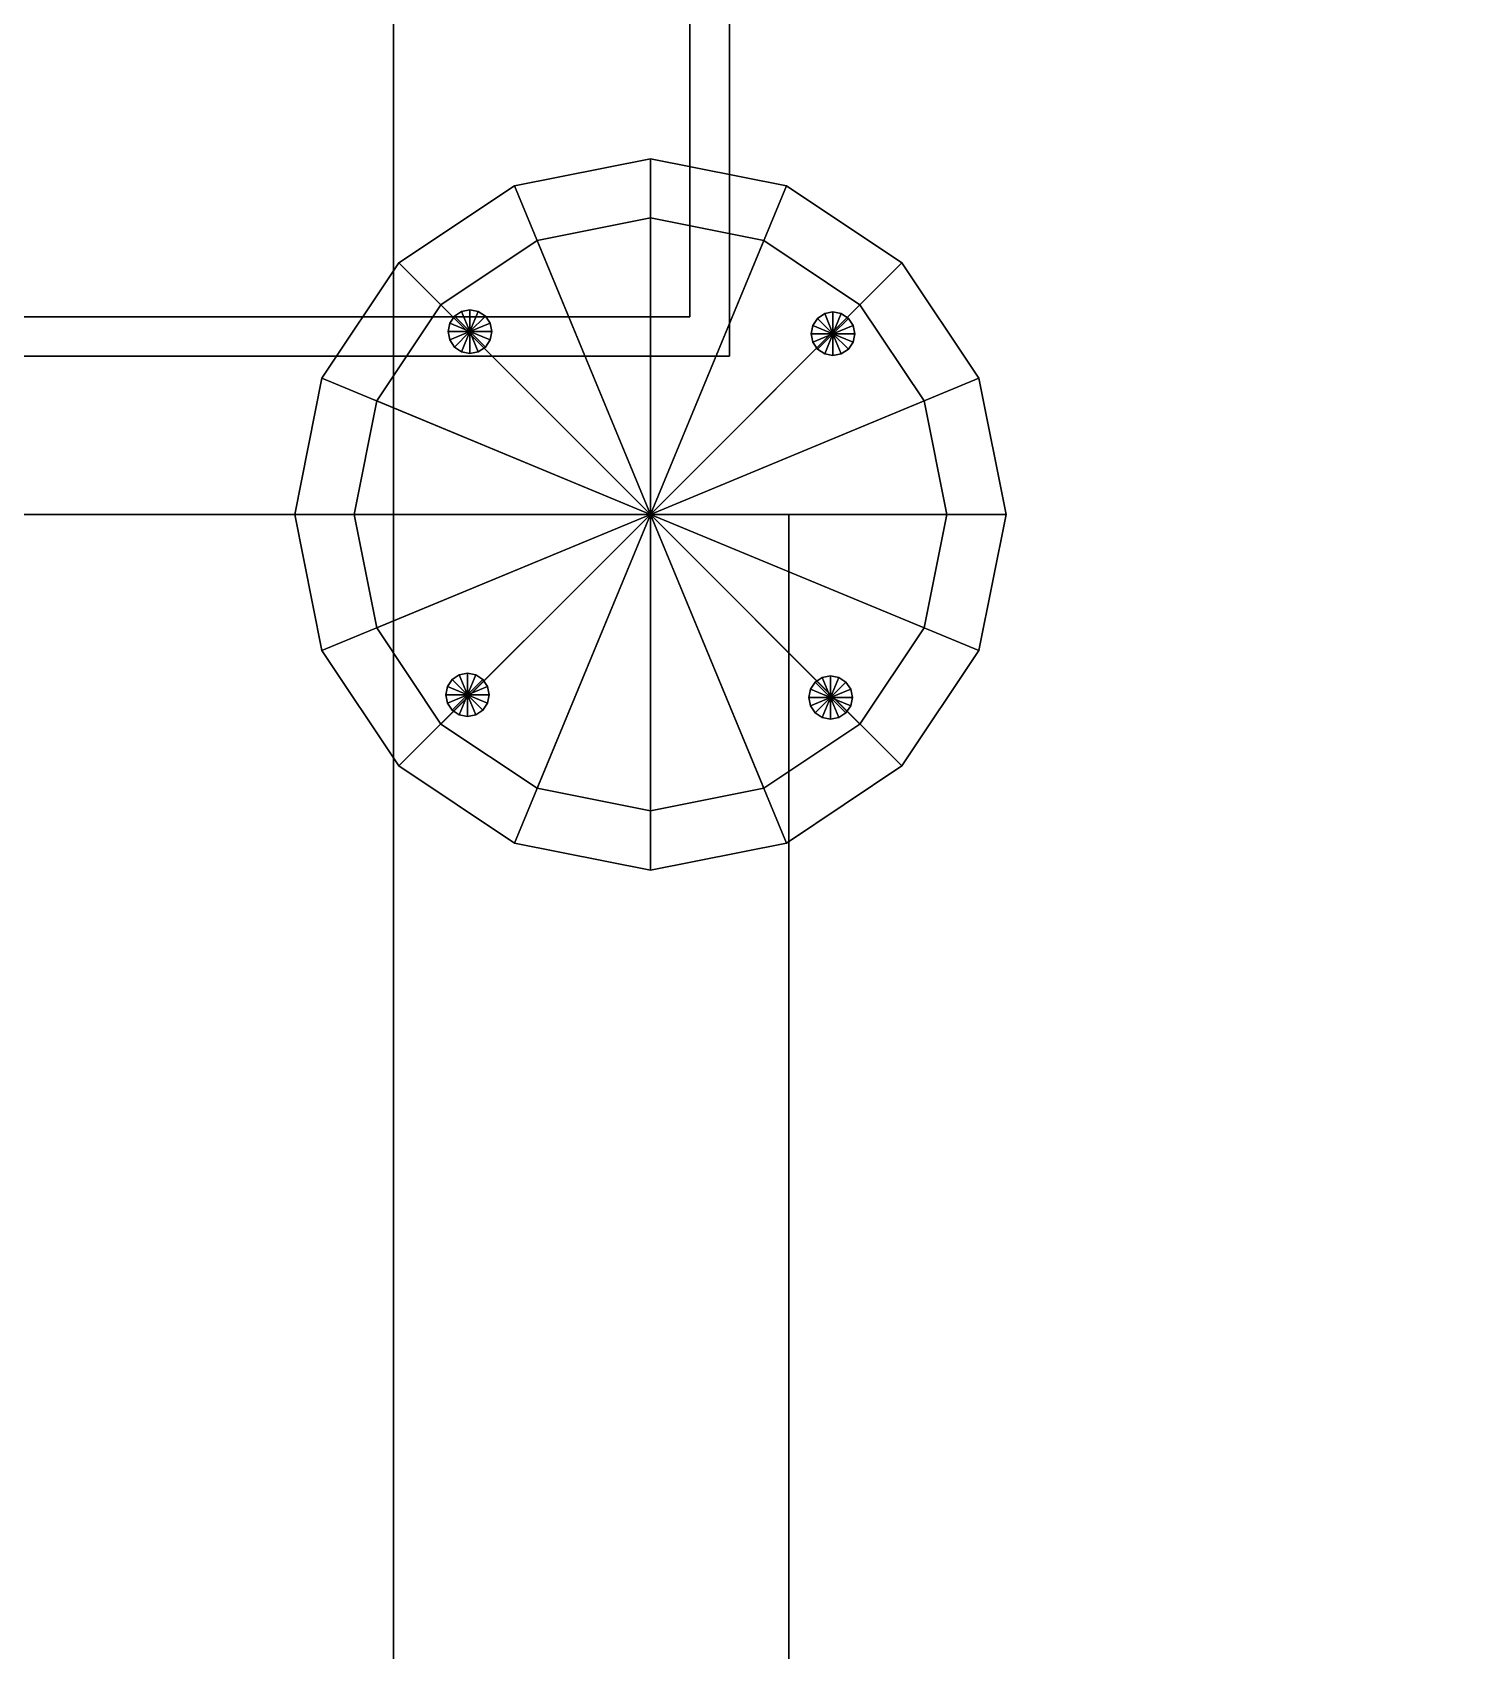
# Model space of a CAD drawing. Header units: millimetres. Extents: x -8000 to 18500, y -500 to 32500.
# Drawn here: x 467 to 1192, y 2825 to 3644 of the extents above; entities that cross this region are included whole.
import ezdxf

# ---------------------------------------------------------------- set-up
doc = ezdxf.new("R2010")
doc.units = ezdxf.units.MM
for name, color, linetype in [('3D-BARISTA-BAR', 7, 'Continuous'), ('3D-FINISH', 7, 'Continuous'), ('3D-FURNITURE', 7, 'Continuous'), ('3D-ROOF', 7, 'Continuous'), ('3D-SLABS', 7, 'Continuous')]:
    doc.layers.add(name, color=color, linetype=linetype)

msp = doc.modelspace()

# ---------------------------------------------------------------- linework, layer by layer
at = {"layer": '3D-BARISTA-BAR', "color": 7}
for points in [[(180, 3480, 1450), (180, 7020, 1450), (820, 7020, 1450), (820, 3480, 1450)], [(180, 3480, 1490), (820, 3480, 1490), (820, 7020, 1490), (180, 7020, 1490)], [(820, 3480, 1450), (820, 7020, 1450), (820, 7020, 1490), (820, 3480, 1490)], [(200, 3500, 600), (200, 7000, 600), (800, 7000, 600), (800, 3500, 600)], [(200, 3500, 1450), (800, 3500, 1450), (800, 7000, 1450), (200, 7000, 1450)], [(800, 3500, 600), (800, 7000, 600), (800, 7000, 1450), (800, 3500, 1450)], [(200, 3500, 600), (800, 3500, 600), (800, 3500, 1450), (200, 3500, 1450)], [(180, 3480, 1450), (820, 3480, 1450), (820, 3480, 1490), (180, 3480, 1490)], [(200, 2700, 600), (200, 3400, 600), (850, 3400, 600), (850, 2700, 600)], [(200, 3400, 600), (200, 3400, 1520), (850, 3400, 1520), (850, 3400, 600)], [(200, 2700, 1520), (850, 2700, 1520), (850, 3400, 1520), (200, 3400, 1520)], [(850, 2700, 600), (850, 3400, 600), (850, 3400, 1520), (850, 2700, 1520)]]:
    msp.add_3dface(points, dxfattribs=at)
at = {"layer": '3D-FINISH', "color": 7}
for points in [[(200, 200, 590), (200, 9800, 590), (9800, 9800, 590), (9800, 200, 590)], [(200, 200, 600), (9800, 200, 600), (9800, 9800, 600), (200, 9800, 600)], [(200, 200, 3990), (200, 9800, 3990), (9800, 9800, 3990), (9800, 200, 3990)], [(200, 200, 4000), (9800, 200, 4000), (9800, 9800, 4000), (200, 9800, 4000)]]:
    msp.add_3dface(points, dxfattribs=at)
at = {"layer": '3D-FURNITURE', "color": 7}
for points in [[(250, 2200, 4710), (250, 6000, 4710), (650, 6000, 4710), (650, 2200, 4710)], [(250, 2200, 4755), (650, 2200, 4755), (650, 6000, 4755), (250, 6000, 4755)], [(650, 2200, 4710), (650, 6000, 4710), (650, 6000, 4755), (650, 2200, 4755)], [(780, 3580, 4650), (711.12, 3566.3, 4650), (711.12, 3566.3, 4695), (780, 3580, 4695)], [(780, 3400, 4695), (780, 3580, 4695), (711.12, 3566.3, 4695), (780, 3400, 4695)], [(780, 3400, 4650), (711.12, 3566.3, 4650), (780, 3580, 4650), (780, 3400, 4650)], [(848.88, 3566.3, 4650), (780, 3580, 4650), (780, 3580, 4695), (848.88, 3566.3, 4695)], [(780, 3400, 4695), (848.88, 3566.3, 4695), (780, 3580, 4695), (780, 3400, 4695)], [(780, 3400, 4650), (780, 3580, 4650), (848.88, 3566.3, 4650), (780, 3400, 4650)], [(711.12, 3566.3, 4650), (652.72, 3527.28, 4650), (652.72, 3527.28, 4695), (711.12, 3566.3, 4695)], [(780, 3400, 4695), (711.12, 3566.3, 4695), (652.72, 3527.28, 4695), (780, 3400, 4695)], [(780, 3400, 4650), (652.72, 3527.28, 4650), (711.12, 3566.3, 4650), (780, 3400, 4650)], [(780, 3400, 4695), (907.28, 3527.28, 4695), (848.88, 3566.3, 4695), (780, 3400, 4695)], [(780, 3400, 4650), (848.88, 3566.3, 4650), (907.28, 3527.28, 4650), (780, 3400, 4650)], [(907.28, 3527.28, 4650), (848.88, 3566.3, 4650), (848.88, 3566.3, 4695), (907.28, 3527.28, 4695)], [(780, 3550, 4260), (722.6, 3538.58, 4260), (722.6, 3538.58, 4275), (780, 3550, 4275)], [(780, 3400, 4275), (780, 3550, 4275), (722.6, 3538.58, 4275), (780, 3400, 4275)], [(780, 3400, 4260), (722.6, 3538.58, 4260), (780, 3550, 4260), (780, 3400, 4260)], [(837.4, 3538.58, 4260), (780, 3550, 4260), (780, 3550, 4275), (837.4, 3538.58, 4275)], [(780, 3400, 4275), (837.4, 3538.58, 4275), (780, 3550, 4275), (780, 3400, 4275)], [(780, 3400, 4260), (780, 3550, 4260), (837.4, 3538.58, 4260), (780, 3400, 4260)], [(722.6, 3538.58, 4260), (673.93, 3506.07, 4260), (673.93, 3506.07, 4275), (722.6, 3538.58, 4275)], [(780, 3400, 4275), (722.6, 3538.58, 4275), (673.93, 3506.07, 4275), (780, 3400, 4275)], [(780, 3400, 4260), (673.93, 3506.07, 4260), (722.6, 3538.58, 4260), (780, 3400, 4260)], [(780, 3400, 4275), (886.07, 3506.07, 4275), (837.4, 3538.58, 4275), (780, 3400, 4275)], [(780, 3400, 4260), (837.4, 3538.58, 4260), (886.07, 3506.07, 4260), (780, 3400, 4260)], [(886.07, 3506.07, 4260), (837.4, 3538.58, 4260), (837.4, 3538.58, 4275), (886.07, 3506.07, 4275)], [(652.72, 3527.28, 4650), (613.7, 3468.88, 4650), (613.7, 3468.88, 4695), (652.72, 3527.28, 4695)], [(780, 3400, 4695), (652.72, 3527.28, 4695), (613.7, 3468.88, 4695), (780, 3400, 4695)], [(780, 3400, 4650), (613.7, 3468.88, 4650), (652.72, 3527.28, 4650), (780, 3400, 4650)], [(780, 3400, 4695), (946.3, 3468.88, 4695), (907.28, 3527.28, 4695), (780, 3400, 4695)], [(780, 3400, 4650), (907.28, 3527.28, 4650), (946.3, 3468.88, 4650), (780, 3400, 4650)], [(946.3, 3468.88, 4650), (907.28, 3527.28, 4650), (907.28, 3527.28, 4695), (946.3, 3468.88, 4695)], [(673.93, 3506.07, 4260), (641.42, 3457.4, 4260), (641.42, 3457.4, 4275), (673.93, 3506.07, 4275)], [(780, 3400, 4275), (673.93, 3506.07, 4275), (641.42, 3457.4, 4275), (780, 3400, 4275)], [(780, 3400, 4260), (641.42, 3457.4, 4260), (673.93, 3506.07, 4260), (780, 3400, 4260)], [(780, 3400, 4275), (918.58, 3457.4, 4275), (886.07, 3506.07, 4275), (780, 3400, 4275)], [(780, 3400, 4260), (886.07, 3506.07, 4260), (918.58, 3457.4, 4260), (780, 3400, 4260)], [(918.58, 3457.4, 4260), (886.07, 3506.07, 4260), (886.07, 3506.07, 4275), (918.58, 3457.4, 4275)], [(680.87, 3500.27, 4000), (678.48, 3496.7, 4000), (678.48, 3496.7, 4650), (680.87, 3500.27, 4650)], [(688.65, 3492.49, 4650), (680.87, 3500.27, 4650), (678.48, 3496.7, 4650), (688.65, 3492.49, 4650)], [(688.65, 3492.49, 4000), (678.48, 3496.7, 4000), (680.87, 3500.27, 4000), (688.65, 3492.49, 4000)], [(684.44, 3502.65, 4000), (680.87, 3500.27, 4000), (680.87, 3500.27, 4650), (684.44, 3502.65, 4650)], [(688.65, 3492.49, 4650), (684.44, 3502.65, 4650), (680.87, 3500.27, 4650), (688.65, 3492.49, 4650)], [(688.65, 3492.49, 4000), (680.87, 3500.27, 4000), (684.44, 3502.65, 4000), (688.65, 3492.49, 4000)], [(688.65, 3503.49, 4000), (684.44, 3502.65, 4000), (684.44, 3502.65, 4650), (688.65, 3503.49, 4650)], [(688.65, 3492.49, 4650), (688.65, 3503.49, 4650), (684.44, 3502.65, 4650), (688.65, 3492.49, 4650)], [(688.65, 3492.49, 4000), (684.44, 3502.65, 4000), (688.65, 3503.49, 4000), (688.65, 3492.49, 4000)], [(692.86, 3502.65, 4000), (688.65, 3503.49, 4000), (688.65, 3503.49, 4650), (692.86, 3502.65, 4650)], [(688.65, 3492.49, 4650), (692.86, 3502.65, 4650), (688.65, 3503.49, 4650), (688.65, 3492.49, 4650)], [(688.65, 3492.49, 4000), (688.65, 3503.49, 4000), (692.86, 3502.65, 4000), (688.65, 3492.49, 4000)], [(688.65, 3492.49, 4650), (696.43, 3500.27, 4650), (692.86, 3502.65, 4650), (688.65, 3492.49, 4650)], [(688.65, 3492.49, 4000), (692.86, 3502.65, 4000), (696.43, 3500.27, 4000), (688.65, 3492.49, 4000)], [(688.65, 3492.49, 4650), (698.81, 3496.7, 4650), (696.43, 3500.27, 4650), (688.65, 3492.49, 4650)], [(688.65, 3492.49, 4000), (696.43, 3500.27, 4000), (698.81, 3496.7, 4000), (688.65, 3492.49, 4000)], [(696.43, 3500.27, 4000), (692.86, 3502.65, 4000), (692.86, 3502.65, 4650), (696.43, 3500.27, 4650)], [(698.81, 3496.7, 4000), (696.43, 3500.27, 4000), (696.43, 3500.27, 4650), (698.81, 3496.7, 4650)], [(864.64, 3499.2, 4000), (862.26, 3495.64, 4000), (862.26, 3495.64, 4650), (864.64, 3499.2, 4650)], [(872.42, 3491.43, 4650), (864.64, 3499.2, 4650), (862.26, 3495.64, 4650), (872.42, 3491.43, 4650)], [(872.42, 3491.43, 4000), (862.26, 3495.64, 4000), (864.64, 3499.2, 4000), (872.42, 3491.43, 4000)], [(868.21, 3501.59, 4000), (864.64, 3499.2, 4000), (864.64, 3499.2, 4650), (868.21, 3501.59, 4650)], [(872.42, 3491.43, 4650), (868.21, 3501.59, 4650), (864.64, 3499.2, 4650), (872.42, 3491.43, 4650)], [(872.42, 3491.43, 4000), (864.64, 3499.2, 4000), (868.21, 3501.59, 4000), (872.42, 3491.43, 4000)], [(872.42, 3502.43, 4000), (868.21, 3501.59, 4000), (868.21, 3501.59, 4650), (872.42, 3502.43, 4650)], [(872.42, 3491.43, 4650), (872.42, 3502.43, 4650), (868.21, 3501.59, 4650), (872.42, 3491.43, 4650)], [(872.42, 3491.43, 4000), (868.21, 3501.59, 4000), (872.42, 3502.43, 4000), (872.42, 3491.43, 4000)], [(876.63, 3501.59, 4000), (872.42, 3502.43, 4000), (872.42, 3502.43, 4650), (876.63, 3501.59, 4650)], [(872.42, 3491.43, 4650), (876.63, 3501.59, 4650), (872.42, 3502.43, 4650), (872.42, 3491.43, 4650)], [(872.42, 3491.43, 4000), (872.42, 3502.43, 4000), (876.63, 3501.59, 4000), (872.42, 3491.43, 4000)], [(872.42, 3491.43, 4650), (880.2, 3499.2, 4650), (876.63, 3501.59, 4650), (872.42, 3491.43, 4650)], [(872.42, 3491.43, 4000), (876.63, 3501.59, 4000), (880.2, 3499.2, 4000), (872.42, 3491.43, 4000)], [(872.42, 3491.43, 4650), (882.58, 3495.64, 4650), (880.2, 3499.2, 4650), (872.42, 3491.43, 4650)], [(872.42, 3491.43, 4000), (880.2, 3499.2, 4000), (882.58, 3495.64, 4000), (872.42, 3491.43, 4000)], [(880.2, 3499.2, 4000), (876.63, 3501.59, 4000), (876.63, 3501.59, 4650), (880.2, 3499.2, 4650)], [(882.58, 3495.64, 4000), (880.2, 3499.2, 4000), (880.2, 3499.2, 4650), (882.58, 3495.64, 4650)], [(678.48, 3496.7, 4000), (677.65, 3492.49, 4000), (677.65, 3492.49, 4650), (678.48, 3496.7, 4650)], [(688.65, 3492.49, 4650), (678.48, 3496.7, 4650), (677.65, 3492.49, 4650), (688.65, 3492.49, 4650)], [(688.65, 3492.49, 4000), (677.65, 3492.49, 4000), (678.48, 3496.7, 4000), (688.65, 3492.49, 4000)], [(677.65, 3492.49, 4000), (678.48, 3488.28, 4000), (678.48, 3488.28, 4650), (677.65, 3492.49, 4650)], [(688.65, 3492.49, 4650), (677.65, 3492.49, 4650), (678.48, 3488.28, 4650), (688.65, 3492.49, 4650)], [(688.65, 3492.49, 4000), (678.48, 3488.28, 4000), (677.65, 3492.49, 4000), (688.65, 3492.49, 4000)], [(688.65, 3492.49, 4650), (678.48, 3488.28, 4650), (680.87, 3484.71, 4650), (688.65, 3492.49, 4650)], [(688.65, 3492.49, 4000), (680.87, 3484.71, 4000), (678.48, 3488.28, 4000), (688.65, 3492.49, 4000)], [(688.65, 3492.49, 4650), (680.87, 3484.71, 4650), (684.44, 3482.33, 4650), (688.65, 3492.49, 4650)], [(688.65, 3492.49, 4000), (684.44, 3482.33, 4000), (680.87, 3484.71, 4000), (688.65, 3492.49, 4000)], [(688.65, 3492.49, 4650), (684.44, 3482.33, 4650), (688.65, 3481.49, 4650), (688.65, 3492.49, 4650)], [(688.65, 3492.49, 4000), (688.65, 3481.49, 4000), (684.44, 3482.33, 4000), (688.65, 3492.49, 4000)], [(688.65, 3492.49, 4650), (699.65, 3492.49, 4650), (698.81, 3496.7, 4650), (688.65, 3492.49, 4650)], [(688.65, 3492.49, 4000), (698.81, 3496.7, 4000), (699.65, 3492.49, 4000), (688.65, 3492.49, 4000)], [(688.65, 3492.49, 4650), (688.65, 3481.49, 4650), (692.86, 3482.33, 4650), (688.65, 3492.49, 4650)], [(688.65, 3492.49, 4000), (692.86, 3482.33, 4000), (688.65, 3481.49, 4000), (688.65, 3492.49, 4000)], [(688.65, 3492.49, 4650), (692.86, 3482.33, 4650), (696.43, 3484.71, 4650), (688.65, 3492.49, 4650)], [(688.65, 3492.49, 4000), (696.43, 3484.71, 4000), (692.86, 3482.33, 4000), (688.65, 3492.49, 4000)], [(688.65, 3492.49, 4650), (696.43, 3484.71, 4650), (698.81, 3488.28, 4650), (688.65, 3492.49, 4650)], [(688.65, 3492.49, 4000), (698.81, 3488.28, 4000), (696.43, 3484.71, 4000), (688.65, 3492.49, 4000)], [(688.65, 3492.49, 4650), (698.81, 3488.28, 4650), (699.65, 3492.49, 4650), (688.65, 3492.49, 4650)], [(688.65, 3492.49, 4000), (699.65, 3492.49, 4000), (698.81, 3488.28, 4000), (688.65, 3492.49, 4000)], [(699.65, 3492.49, 4000), (698.81, 3496.7, 4000), (698.81, 3496.7, 4650), (699.65, 3492.49, 4650)], [(698.81, 3488.28, 4000), (699.65, 3492.49, 4000), (699.65, 3492.49, 4650), (698.81, 3488.28, 4650)], [(862.26, 3495.64, 4000), (861.42, 3491.43, 4000), (861.42, 3491.43, 4650), (862.26, 3495.64, 4650)], [(872.42, 3491.43, 4650), (862.26, 3495.64, 4650), (861.42, 3491.43, 4650), (872.42, 3491.43, 4650)], [(872.42, 3491.43, 4000), (861.42, 3491.43, 4000), (862.26, 3495.64, 4000), (872.42, 3491.43, 4000)], [(861.42, 3491.43, 4000), (862.26, 3487.22, 4000), (862.26, 3487.22, 4650), (861.42, 3491.43, 4650)], [(872.42, 3491.43, 4650), (861.42, 3491.43, 4650), (862.26, 3487.22, 4650), (872.42, 3491.43, 4650)], [(872.42, 3491.43, 4000), (862.26, 3487.22, 4000), (861.42, 3491.43, 4000), (872.42, 3491.43, 4000)], [(872.42, 3491.43, 4650), (862.26, 3487.22, 4650), (864.64, 3483.65, 4650), (872.42, 3491.43, 4650)], [(872.42, 3491.43, 4000), (864.64, 3483.65, 4000), (862.26, 3487.22, 4000), (872.42, 3491.43, 4000)], [(872.42, 3491.43, 4650), (864.64, 3483.65, 4650), (868.21, 3481.26, 4650), (872.42, 3491.43, 4650)], [(872.42, 3491.43, 4000), (868.21, 3481.26, 4000), (864.64, 3483.65, 4000), (872.42, 3491.43, 4000)], [(872.42, 3491.43, 4650), (868.21, 3481.26, 4650), (872.42, 3480.43, 4650), (872.42, 3491.43, 4650)], [(872.42, 3491.43, 4000), (872.42, 3480.43, 4000), (868.21, 3481.26, 4000), (872.42, 3491.43, 4000)], [(872.42, 3491.43, 4650), (883.42, 3491.43, 4650), (882.58, 3495.64, 4650), (872.42, 3491.43, 4650)], [(872.42, 3491.43, 4000), (882.58, 3495.64, 4000), (883.42, 3491.43, 4000), (872.42, 3491.43, 4000)], [(872.42, 3491.43, 4650), (872.42, 3480.43, 4650), (876.63, 3481.26, 4650), (872.42, 3491.43, 4650)], [(872.42, 3491.43, 4000), (876.63, 3481.26, 4000), (872.42, 3480.43, 4000), (872.42, 3491.43, 4000)], [(872.42, 3491.43, 4650), (876.63, 3481.26, 4650), (880.2, 3483.65, 4650), (872.42, 3491.43, 4650)], [(872.42, 3491.43, 4000), (880.2, 3483.65, 4000), (876.63, 3481.26, 4000), (872.42, 3491.43, 4000)], [(872.42, 3491.43, 4650), (880.2, 3483.65, 4650), (882.58, 3487.22, 4650), (872.42, 3491.43, 4650)], [(872.42, 3491.43, 4000), (882.58, 3487.22, 4000), (880.2, 3483.65, 4000), (872.42, 3491.43, 4000)], [(872.42, 3491.43, 4650), (882.58, 3487.22, 4650), (883.42, 3491.43, 4650), (872.42, 3491.43, 4650)], [(872.42, 3491.43, 4000), (883.42, 3491.43, 4000), (882.58, 3487.22, 4000), (872.42, 3491.43, 4000)], [(883.42, 3491.43, 4000), (882.58, 3495.64, 4000), (882.58, 3495.64, 4650), (883.42, 3491.43, 4650)], [(882.58, 3487.22, 4000), (883.42, 3491.43, 4000), (883.42, 3491.43, 4650), (882.58, 3487.22, 4650)], [(678.48, 3488.28, 4000), (680.87, 3484.71, 4000), (680.87, 3484.71, 4650), (678.48, 3488.28, 4650)], [(680.87, 3484.71, 4000), (684.44, 3482.33, 4000), (684.44, 3482.33, 4650), (680.87, 3484.71, 4650)], [(684.44, 3482.33, 4000), (688.65, 3481.49, 4000), (688.65, 3481.49, 4650), (684.44, 3482.33, 4650)], [(688.65, 3481.49, 4000), (692.86, 3482.33, 4000), (692.86, 3482.33, 4650), (688.65, 3481.49, 4650)], [(692.86, 3482.33, 4000), (696.43, 3484.71, 4000), (696.43, 3484.71, 4650), (692.86, 3482.33, 4650)], [(696.43, 3484.71, 4000), (698.81, 3488.28, 4000), (698.81, 3488.28, 4650), (696.43, 3484.71, 4650)], [(862.26, 3487.22, 4000), (864.64, 3483.65, 4000), (864.64, 3483.65, 4650), (862.26, 3487.22, 4650)], [(864.64, 3483.65, 4000), (868.21, 3481.26, 4000), (868.21, 3481.26, 4650), (864.64, 3483.65, 4650)], [(868.21, 3481.26, 4000), (872.42, 3480.43, 4000), (872.42, 3480.43, 4650), (868.21, 3481.26, 4650)], [(872.42, 3480.43, 4000), (876.63, 3481.26, 4000), (876.63, 3481.26, 4650), (872.42, 3480.43, 4650)], [(876.63, 3481.26, 4000), (880.2, 3483.65, 4000), (880.2, 3483.65, 4650), (876.63, 3481.26, 4650)], [(880.2, 3483.65, 4000), (882.58, 3487.22, 4000), (882.58, 3487.22, 4650), (880.2, 3483.65, 4650)], [(613.7, 3468.88, 4650), (600, 3400, 4650), (600, 3400, 4695), (613.7, 3468.88, 4695)], [(780, 3400, 4695), (613.7, 3468.88, 4695), (600, 3400, 4695), (780, 3400, 4695)], [(780, 3400, 4650), (600, 3400, 4650), (613.7, 3468.88, 4650), (780, 3400, 4650)], [(780, 3400, 4695), (960, 3400, 4695), (946.3, 3468.88, 4695), (780, 3400, 4695)], [(780, 3400, 4650), (946.3, 3468.88, 4650), (960, 3400, 4650), (780, 3400, 4650)], [(960, 3400, 4650), (946.3, 3468.88, 4650), (946.3, 3468.88, 4695), (960, 3400, 4695)], [(641.42, 3457.4, 4260), (630, 3400, 4260), (630, 3400, 4275), (641.42, 3457.4, 4275)], [(780, 3400, 4275), (641.42, 3457.4, 4275), (630, 3400, 4275), (780, 3400, 4275)], [(780, 3400, 4260), (630, 3400, 4260), (641.42, 3457.4, 4260), (780, 3400, 4260)], [(780, 3400, 4275), (930, 3400, 4275), (918.58, 3457.4, 4275), (780, 3400, 4275)], [(780, 3400, 4260), (918.58, 3457.4, 4260), (930, 3400, 4260), (780, 3400, 4260)], [(930, 3400, 4260), (918.58, 3457.4, 4260), (918.58, 3457.4, 4275), (930, 3400, 4275)], [(600, 3400, 4650), (613.7, 3331.12, 4650), (613.7, 3331.12, 4695), (600, 3400, 4695)], [(780, 3400, 4695), (600, 3400, 4695), (613.7, 3331.12, 4695), (780, 3400, 4695)], [(780, 3400, 4650), (613.7, 3331.12, 4650), (600, 3400, 4650), (780, 3400, 4650)], [(780, 3400, 4695), (613.7, 3331.12, 4695), (652.72, 3272.72, 4695), (780, 3400, 4695)], [(780, 3400, 4650), (652.72, 3272.72, 4650), (613.7, 3331.12, 4650), (780, 3400, 4650)], [(630, 3400, 4260), (641.42, 3342.6, 4260), (641.42, 3342.6, 4275), (630, 3400, 4275)], [(780, 3400, 4275), (630, 3400, 4275), (641.42, 3342.6, 4275), (780, 3400, 4275)], [(780, 3400, 4260), (641.42, 3342.6, 4260), (630, 3400, 4260), (780, 3400, 4260)], [(780, 3400, 4275), (641.42, 3342.6, 4275), (673.93, 3293.93, 4275), (780, 3400, 4275)], [(780, 3400, 4260), (673.93, 3293.93, 4260), (641.42, 3342.6, 4260), (780, 3400, 4260)], [(780, 3400, 4695), (652.72, 3272.72, 4695), (711.12, 3233.7, 4695), (780, 3400, 4695)], [(780, 3400, 4650), (711.12, 3233.7, 4650), (652.72, 3272.72, 4650), (780, 3400, 4650)], [(780, 3400, 4275), (673.93, 3293.93, 4275), (722.6, 3261.42, 4275), (780, 3400, 4275)], [(780, 3400, 4260), (722.6, 3261.42, 4260), (673.93, 3293.93, 4260), (780, 3400, 4260)], [(780, 3400, 4695), (711.12, 3233.7, 4695), (780, 3220, 4695), (780, 3400, 4695)], [(780, 3400, 4650), (780, 3220, 4650), (711.12, 3233.7, 4650), (780, 3400, 4650)], [(780, 3400, 4275), (722.6, 3261.42, 4275), (780, 3250, 4275), (780, 3400, 4275)], [(780, 3400, 4260), (780, 3250, 4260), (722.6, 3261.42, 4260), (780, 3400, 4260)], [(780, 3400, 4275), (780, 3250, 4275), (837.4, 3261.42, 4275), (780, 3400, 4275)], [(780, 3400, 4260), (837.4, 3261.42, 4260), (780, 3250, 4260), (780, 3400, 4260)], [(780, 3400, 4275), (837.4, 3261.42, 4275), (886.07, 3293.93, 4275), (780, 3400, 4275)], [(780, 3400, 4260), (886.07, 3293.93, 4260), (837.4, 3261.42, 4260), (780, 3400, 4260)], [(780, 3400, 4275), (886.07, 3293.93, 4275), (918.58, 3342.6, 4275), (780, 3400, 4275)], [(780, 3400, 4260), (918.58, 3342.6, 4260), (886.07, 3293.93, 4260), (780, 3400, 4260)], [(780, 3400, 4275), (918.58, 3342.6, 4275), (930, 3400, 4275), (780, 3400, 4275)], [(780, 3400, 4260), (930, 3400, 4260), (918.58, 3342.6, 4260), (780, 3400, 4260)], [(780, 3400, 4695), (780, 3220, 4695), (848.88, 3233.7, 4695), (780, 3400, 4695)], [(780, 3400, 4650), (848.88, 3233.7, 4650), (780, 3220, 4650), (780, 3400, 4650)], [(780, 3400, 4695), (848.88, 3233.7, 4695), (907.28, 3272.72, 4695), (780, 3400, 4695)], [(780, 3400, 4650), (907.28, 3272.72, 4650), (848.88, 3233.7, 4650), (780, 3400, 4650)], [(780, 3400, 4695), (907.28, 3272.72, 4695), (946.3, 3331.12, 4695), (780, 3400, 4695)], [(780, 3400, 4650), (946.3, 3331.12, 4650), (907.28, 3272.72, 4650), (780, 3400, 4650)], [(780, 3400, 4695), (946.3, 3331.12, 4695), (960, 3400, 4695), (780, 3400, 4695)], [(780, 3400, 4650), (960, 3400, 4650), (946.3, 3331.12, 4650), (780, 3400, 4650)], [(918.58, 3342.6, 4260), (930, 3400, 4260), (930, 3400, 4275), (918.58, 3342.6, 4275)], [(946.3, 3331.12, 4650), (960, 3400, 4650), (960, 3400, 4695), (946.3, 3331.12, 4695)], [(641.42, 3342.6, 4260), (673.93, 3293.93, 4260), (673.93, 3293.93, 4275), (641.42, 3342.6, 4275)], [(886.07, 3293.93, 4260), (918.58, 3342.6, 4260), (918.58, 3342.6, 4275), (886.07, 3293.93, 4275)], [(613.7, 3331.12, 4650), (652.72, 3272.72, 4650), (652.72, 3272.72, 4695), (613.7, 3331.12, 4695)], [(907.28, 3272.72, 4650), (946.3, 3331.12, 4650), (946.3, 3331.12, 4695), (907.28, 3272.72, 4695)], [(683.23, 3318.88, 4000), (679.66, 3316.5, 4000), (679.66, 3316.5, 4650), (683.23, 3318.88, 4650)], [(687.44, 3308.72, 4650), (683.23, 3318.88, 4650), (679.66, 3316.5, 4650), (687.44, 3308.72, 4650)], [(687.44, 3308.72, 4000), (679.66, 3316.5, 4000), (683.23, 3318.88, 4000), (687.44, 3308.72, 4000)], [(687.44, 3319.72, 4000), (683.23, 3318.88, 4000), (683.23, 3318.88, 4650), (687.44, 3319.72, 4650)], [(687.44, 3308.72, 4650), (687.44, 3319.72, 4650), (683.23, 3318.88, 4650), (687.44, 3308.72, 4650)], [(687.44, 3308.72, 4000), (683.23, 3318.88, 4000), (687.44, 3319.72, 4000), (687.44, 3308.72, 4000)], [(691.65, 3318.88, 4000), (687.44, 3319.72, 4000), (687.44, 3319.72, 4650), (691.65, 3318.88, 4650)], [(687.44, 3308.72, 4650), (691.65, 3318.88, 4650), (687.44, 3319.72, 4650), (687.44, 3308.72, 4650)], [(687.44, 3308.72, 4000), (687.44, 3319.72, 4000), (691.65, 3318.88, 4000), (687.44, 3308.72, 4000)], [(687.44, 3308.72, 4650), (695.21, 3316.5, 4650), (691.65, 3318.88, 4650), (687.44, 3308.72, 4650)], [(687.44, 3308.72, 4000), (691.65, 3318.88, 4000), (695.21, 3316.5, 4000), (687.44, 3308.72, 4000)], [(695.21, 3316.5, 4000), (691.65, 3318.88, 4000), (691.65, 3318.88, 4650), (695.21, 3316.5, 4650)], [(867, 3317.53, 4000), (863.43, 3315.14, 4000), (863.43, 3315.14, 4650), (867, 3317.53, 4650)], [(871.21, 3307.36, 4650), (867, 3317.53, 4650), (863.43, 3315.14, 4650), (871.21, 3307.36, 4650)], [(871.21, 3307.36, 4000), (863.43, 3315.14, 4000), (867, 3317.53, 4000), (871.21, 3307.36, 4000)], [(871.21, 3318.36, 4000), (867, 3317.53, 4000), (867, 3317.53, 4650), (871.21, 3318.36, 4650)], [(871.21, 3307.36, 4650), (871.21, 3318.36, 4650), (867, 3317.53, 4650), (871.21, 3307.36, 4650)], [(871.21, 3307.36, 4000), (867, 3317.53, 4000), (871.21, 3318.36, 4000), (871.21, 3307.36, 4000)], [(875.41, 3317.53, 4000), (871.21, 3318.36, 4000), (871.21, 3318.36, 4650), (875.41, 3317.53, 4650)], [(871.21, 3307.36, 4650), (875.41, 3317.53, 4650), (871.21, 3318.36, 4650), (871.21, 3307.36, 4650)], [(871.21, 3307.36, 4000), (871.21, 3318.36, 4000), (875.41, 3317.53, 4000), (871.21, 3307.36, 4000)], [(871.21, 3307.36, 4650), (878.98, 3315.14, 4650), (875.41, 3317.53, 4650), (871.21, 3307.36, 4650)], [(871.21, 3307.36, 4000), (875.41, 3317.53, 4000), (878.98, 3315.14, 4000), (871.21, 3307.36, 4000)], [(878.98, 3315.14, 4000), (875.41, 3317.53, 4000), (875.41, 3317.53, 4650), (878.98, 3315.14, 4650)], [(677.27, 3312.93, 4000), (676.44, 3308.72, 4000), (676.44, 3308.72, 4650), (677.27, 3312.93, 4650)], [(687.44, 3308.72, 4650), (677.27, 3312.93, 4650), (676.44, 3308.72, 4650), (687.44, 3308.72, 4650)], [(687.44, 3308.72, 4000), (676.44, 3308.72, 4000), (677.27, 3312.93, 4000), (687.44, 3308.72, 4000)], [(676.44, 3308.72, 4000), (677.27, 3304.51, 4000), (677.27, 3304.51, 4650), (676.44, 3308.72, 4650)], [(687.44, 3308.72, 4650), (676.44, 3308.72, 4650), (677.27, 3304.51, 4650), (687.44, 3308.72, 4650)], [(687.44, 3308.72, 4000), (677.27, 3304.51, 4000), (676.44, 3308.72, 4000), (687.44, 3308.72, 4000)], [(679.66, 3316.5, 4000), (677.27, 3312.93, 4000), (677.27, 3312.93, 4650), (679.66, 3316.5, 4650)], [(687.44, 3308.72, 4650), (679.66, 3316.5, 4650), (677.27, 3312.93, 4650), (687.44, 3308.72, 4650)], [(687.44, 3308.72, 4000), (677.27, 3312.93, 4000), (679.66, 3316.5, 4000), (687.44, 3308.72, 4000)], [(687.44, 3308.72, 4650), (677.27, 3304.51, 4650), (679.66, 3300.94, 4650), (687.44, 3308.72, 4650)], [(687.44, 3308.72, 4000), (679.66, 3300.94, 4000), (677.27, 3304.51, 4000), (687.44, 3308.72, 4000)], [(687.44, 3308.72, 4650), (679.66, 3300.94, 4650), (683.23, 3298.56, 4650), (687.44, 3308.72, 4650)], [(687.44, 3308.72, 4000), (683.23, 3298.56, 4000), (679.66, 3300.94, 4000), (687.44, 3308.72, 4000)], [(687.44, 3308.72, 4650), (683.23, 3298.56, 4650), (687.44, 3297.72, 4650), (687.44, 3308.72, 4650)], [(687.44, 3308.72, 4000), (687.44, 3297.72, 4000), (683.23, 3298.56, 4000), (687.44, 3308.72, 4000)], [(687.44, 3308.72, 4650), (697.6, 3312.93, 4650), (695.21, 3316.5, 4650), (687.44, 3308.72, 4650)], [(687.44, 3308.72, 4000), (695.21, 3316.5, 4000), (697.6, 3312.93, 4000), (687.44, 3308.72, 4000)], [(687.44, 3308.72, 4650), (698.44, 3308.72, 4650), (697.6, 3312.93, 4650), (687.44, 3308.72, 4650)], [(687.44, 3308.72, 4000), (697.6, 3312.93, 4000), (698.44, 3308.72, 4000), (687.44, 3308.72, 4000)], [(687.44, 3308.72, 4650), (687.44, 3297.72, 4650), (691.65, 3298.56, 4650), (687.44, 3308.72, 4650)], [(687.44, 3308.72, 4000), (691.65, 3298.56, 4000), (687.44, 3297.72, 4000), (687.44, 3308.72, 4000)], [(687.44, 3308.72, 4650), (691.65, 3298.56, 4650), (695.21, 3300.94, 4650), (687.44, 3308.72, 4650)], [(687.44, 3308.72, 4000), (695.21, 3300.94, 4000), (691.65, 3298.56, 4000), (687.44, 3308.72, 4000)], [(687.44, 3308.72, 4650), (695.21, 3300.94, 4650), (697.6, 3304.51, 4650), (687.44, 3308.72, 4650)], [(687.44, 3308.72, 4000), (697.6, 3304.51, 4000), (695.21, 3300.94, 4000), (687.44, 3308.72, 4000)], [(687.44, 3308.72, 4650), (697.6, 3304.51, 4650), (698.44, 3308.72, 4650), (687.44, 3308.72, 4650)], [(687.44, 3308.72, 4000), (698.44, 3308.72, 4000), (697.6, 3304.51, 4000), (687.44, 3308.72, 4000)], [(697.6, 3312.93, 4000), (695.21, 3316.5, 4000), (695.21, 3316.5, 4650), (697.6, 3312.93, 4650)], [(698.44, 3308.72, 4000), (697.6, 3312.93, 4000), (697.6, 3312.93, 4650), (698.44, 3308.72, 4650)], [(697.6, 3304.51, 4000), (698.44, 3308.72, 4000), (698.44, 3308.72, 4650), (697.6, 3304.51, 4650)], [(861.04, 3311.57, 4000), (860.21, 3307.36, 4000), (860.21, 3307.36, 4650), (861.04, 3311.57, 4650)], [(871.21, 3307.36, 4650), (861.04, 3311.57, 4650), (860.21, 3307.36, 4650), (871.21, 3307.36, 4650)], [(871.21, 3307.36, 4000), (860.21, 3307.36, 4000), (861.04, 3311.57, 4000), (871.21, 3307.36, 4000)], [(863.43, 3315.14, 4000), (861.04, 3311.57, 4000), (861.04, 3311.57, 4650), (863.43, 3315.14, 4650)], [(871.21, 3307.36, 4650), (863.43, 3315.14, 4650), (861.04, 3311.57, 4650), (871.21, 3307.36, 4650)], [(871.21, 3307.36, 4000), (861.04, 3311.57, 4000), (863.43, 3315.14, 4000), (871.21, 3307.36, 4000)], [(871.21, 3307.36, 4650), (881.37, 3311.57, 4650), (878.98, 3315.14, 4650), (871.21, 3307.36, 4650)], [(871.21, 3307.36, 4000), (878.98, 3315.14, 4000), (881.37, 3311.57, 4000), (871.21, 3307.36, 4000)], [(871.21, 3307.36, 4650), (882.21, 3307.36, 4650), (881.37, 3311.57, 4650), (871.21, 3307.36, 4650)], [(871.21, 3307.36, 4000), (881.37, 3311.57, 4000), (882.21, 3307.36, 4000), (871.21, 3307.36, 4000)], [(881.37, 3311.57, 4000), (878.98, 3315.14, 4000), (878.98, 3315.14, 4650), (881.37, 3311.57, 4650)], [(882.21, 3307.36, 4000), (881.37, 3311.57, 4000), (881.37, 3311.57, 4650), (882.21, 3307.36, 4650)], [(677.27, 3304.51, 4000), (679.66, 3300.94, 4000), (679.66, 3300.94, 4650), (677.27, 3304.51, 4650)], [(679.66, 3300.94, 4000), (683.23, 3298.56, 4000), (683.23, 3298.56, 4650), (679.66, 3300.94, 4650)], [(691.65, 3298.56, 4000), (695.21, 3300.94, 4000), (695.21, 3300.94, 4650), (691.65, 3298.56, 4650)], [(695.21, 3300.94, 4000), (697.6, 3304.51, 4000), (697.6, 3304.51, 4650), (695.21, 3300.94, 4650)], [(860.21, 3307.36, 4000), (861.04, 3303.15, 4000), (861.04, 3303.15, 4650), (860.21, 3307.36, 4650)], [(871.21, 3307.36, 4650), (860.21, 3307.36, 4650), (861.04, 3303.15, 4650), (871.21, 3307.36, 4650)], [(871.21, 3307.36, 4000), (861.04, 3303.15, 4000), (860.21, 3307.36, 4000), (871.21, 3307.36, 4000)], [(871.21, 3307.36, 4650), (861.04, 3303.15, 4650), (863.43, 3299.58, 4650), (871.21, 3307.36, 4650)], [(871.21, 3307.36, 4000), (863.43, 3299.58, 4000), (861.04, 3303.15, 4000), (871.21, 3307.36, 4000)], [(861.04, 3303.15, 4000), (863.43, 3299.58, 4000), (863.43, 3299.58, 4650), (861.04, 3303.15, 4650)], [(871.21, 3307.36, 4650), (863.43, 3299.58, 4650), (867, 3297.2, 4650), (871.21, 3307.36, 4650)], [(871.21, 3307.36, 4000), (867, 3297.2, 4000), (863.43, 3299.58, 4000), (871.21, 3307.36, 4000)], [(871.21, 3307.36, 4650), (867, 3297.2, 4650), (871.21, 3296.36, 4650), (871.21, 3307.36, 4650)], [(871.21, 3307.36, 4000), (871.21, 3296.36, 4000), (867, 3297.2, 4000), (871.21, 3307.36, 4000)], [(871.21, 3307.36, 4650), (871.21, 3296.36, 4650), (875.41, 3297.2, 4650), (871.21, 3307.36, 4650)], [(871.21, 3307.36, 4000), (875.41, 3297.2, 4000), (871.21, 3296.36, 4000), (871.21, 3307.36, 4000)], [(871.21, 3307.36, 4650), (875.41, 3297.2, 4650), (878.98, 3299.58, 4650), (871.21, 3307.36, 4650)], [(871.21, 3307.36, 4000), (878.98, 3299.58, 4000), (875.41, 3297.2, 4000), (871.21, 3307.36, 4000)], [(871.21, 3307.36, 4650), (878.98, 3299.58, 4650), (881.37, 3303.15, 4650), (871.21, 3307.36, 4650)], [(871.21, 3307.36, 4000), (881.37, 3303.15, 4000), (878.98, 3299.58, 4000), (871.21, 3307.36, 4000)], [(871.21, 3307.36, 4650), (881.37, 3303.15, 4650), (882.21, 3307.36, 4650), (871.21, 3307.36, 4650)], [(871.21, 3307.36, 4000), (882.21, 3307.36, 4000), (881.37, 3303.15, 4000), (871.21, 3307.36, 4000)], [(878.98, 3299.58, 4000), (881.37, 3303.15, 4000), (881.37, 3303.15, 4650), (878.98, 3299.58, 4650)], [(881.37, 3303.15, 4000), (882.21, 3307.36, 4000), (882.21, 3307.36, 4650), (881.37, 3303.15, 4650)], [(673.93, 3293.93, 4260), (722.6, 3261.42, 4260), (722.6, 3261.42, 4275), (673.93, 3293.93, 4275)], [(683.23, 3298.56, 4000), (687.44, 3297.72, 4000), (687.44, 3297.72, 4650), (683.23, 3298.56, 4650)], [(687.44, 3297.72, 4000), (691.65, 3298.56, 4000), (691.65, 3298.56, 4650), (687.44, 3297.72, 4650)], [(837.4, 3261.42, 4260), (886.07, 3293.93, 4260), (886.07, 3293.93, 4275), (837.4, 3261.42, 4275)], [(863.43, 3299.58, 4000), (867, 3297.2, 4000), (867, 3297.2, 4650), (863.43, 3299.58, 4650)], [(867, 3297.2, 4000), (871.21, 3296.36, 4000), (871.21, 3296.36, 4650), (867, 3297.2, 4650)], [(871.21, 3296.36, 4000), (875.41, 3297.2, 4000), (875.41, 3297.2, 4650), (871.21, 3296.36, 4650)], [(875.41, 3297.2, 4000), (878.98, 3299.58, 4000), (878.98, 3299.58, 4650), (875.41, 3297.2, 4650)], [(652.72, 3272.72, 4650), (711.12, 3233.7, 4650), (711.12, 3233.7, 4695), (652.72, 3272.72, 4695)], [(848.88, 3233.7, 4650), (907.28, 3272.72, 4650), (907.28, 3272.72, 4695), (848.88, 3233.7, 4695)], [(722.6, 3261.42, 4260), (780, 3250, 4260), (780, 3250, 4275), (722.6, 3261.42, 4275)], [(780, 3250, 4260), (837.4, 3261.42, 4260), (837.4, 3261.42, 4275), (780, 3250, 4275)], [(711.12, 3233.7, 4650), (780, 3220, 4650), (780, 3220, 4695), (711.12, 3233.7, 4695)], [(780, 3220, 4650), (848.88, 3233.7, 4650), (848.88, 3233.7, 4695), (780, 3220, 4695)]]:
    msp.add_3dface(points, dxfattribs=at)
at = {"layer": '3D-ROOF', "color": 7}
for points in [[(0, 0, 7000), (0, 10000, 7000), (10000, 10000, 7000), (10000, 0, 7000)], [(0, 0, 7200), (10000, 0, 7200), (10000, 10000, 7200), (0, 10000, 7200)]]:
    msp.add_3dface(points, dxfattribs=at)
at = {"layer": '3D-SLABS', "color": 7}
for points in [[(0, 0), (0, 10000), (10000, 10000), (10000, 0)], [(0, 0, 600), (10000, 0, 600), (10000, 10000, 600), (0, 10000, 600)], [(0, 0, 3800), (0, 4000, 3800), (10000, 4000, 3800), (10000, 0, 3800)], [(0, 0, 4000), (10000, 0, 4000), (10000, 4000, 4000), (0, 4000, 4000)]]:
    msp.add_3dface(points, dxfattribs=at)

doc.saveas('drawing.dxf')
